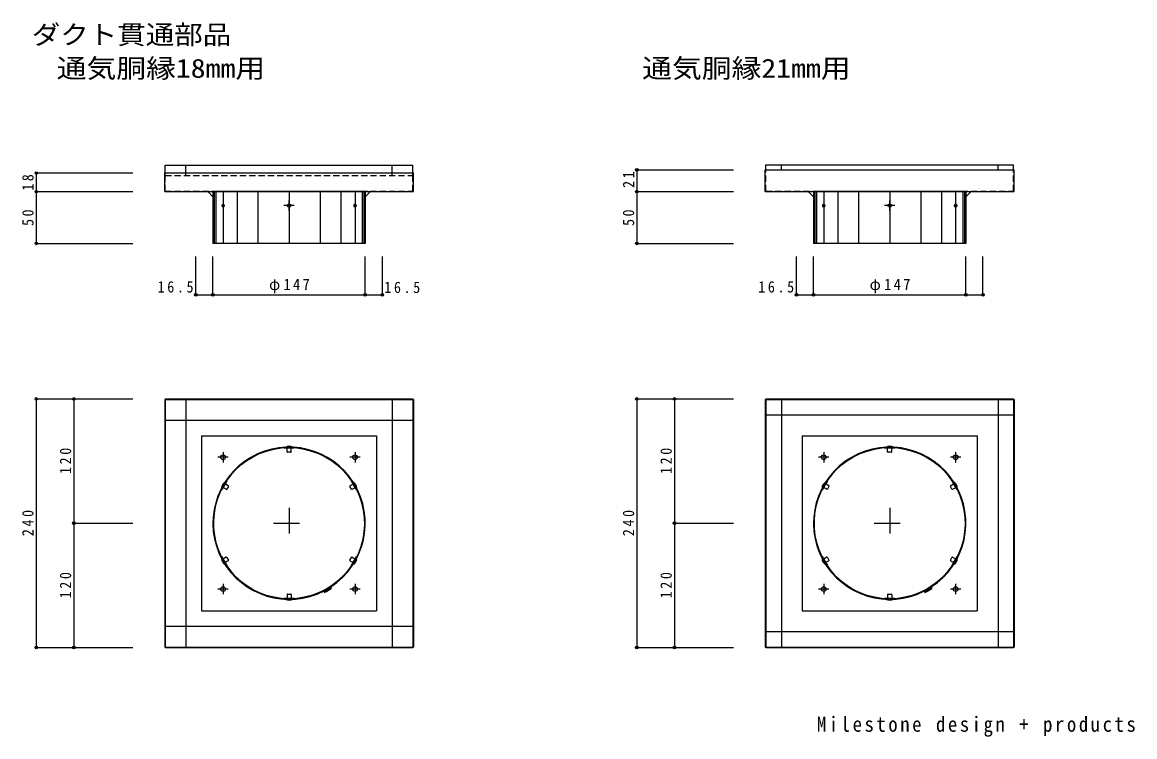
# Model space of a CAD drawing. Units: millimetres at full size, sheet at 1:5. Extents: x -382 to 692, y -360 to 330.
import ezdxf
from ezdxf.enums import TextEntityAlignment as Align

# ---------------------------------------------------------------- set-up
doc = ezdxf.new("R2010")
doc.units = ezdxf.units.MM
doc.header["$LTSCALE"] = 5
doc.header["$PDMODE"] = 32
doc.header["$PDSIZE"] = 2.5
doc.linetypes.add('CHAIN1', pattern=[8, 5, -1, 1, -1])
doc.linetypes.add('DASHED1', pattern=[1.8, 1.2, -0.6])
doc.layers.add('0-0', color=7, linetype='Continuous')
doc.styles.add('ＭＳ ゴシック', font='')
doc.styles.add('ＭＳ 明朝', font='')
doc.styles.get('ＭＳ ゴシック').set_extended_font_data('MS Gothic')
doc.styles.get('ＭＳ 明朝').set_extended_font_data('MS Mincho')

msp = doc.modelspace()

# ---------------------------------------------------------------- linework, layer by layer
at = {"layer": '0-0', "color": 4}
for p, q in [((-367.953, 184.587), (-367.953, 166.587)), ((-367.953, 184.587), (-274.775, 184.587)), ((-223.57, 182.087), (-223.57, 192.087)), ((-24.57, 182.087), (-24.57, 192.087)), ((-4.57, 182.087), (-4.57, 192.087)), ((211.522, 187.587), (211.522, 166.587)), ((211.522, 187.587), (304.7, 187.587)), ((335.905, 187.587), (335.905, 192.587)), ((350.905, 187.587), (350.905, 192.587)), ((559.905, 187.587), (559.905, 192.587)), ((574.905, 187.587), (574.905, 192.587)), ((-367.953, 166.587), (-274.775, 166.587)), ((-197.57, 161.587), (-202.57, 166.587)), ((-197.473, 166.587), (-197.473, 116.587)), ((-197.323, 166.587), (-197.323, 116.587)), ((-197.023, 166.587), (-197.023, 116.587)), ((-196.223, 166.587), (-196.223, 116.587)), ((-194.723, 166.587), (-194.723, 116.587)), ((-187.723, 166.587), (-187.723, 116.587)), ((-174.07, 166.587), (-174.07, 116.587)), ((-154.07, 166.587), (-154.07, 116.587)), ((-124.07, 166.587), (-124.07, 116.587)), ((-94.07, 166.587), (-94.07, 116.587)), ((-74.07, 166.587), (-74.07, 116.587)), ((-60.417, 166.587), (-60.417, 116.587)), ((-53.417, 166.587), (-53.417, 116.587)), ((-51.917, 166.587), (-51.917, 116.587)), ((-51.117, 166.587), (-51.117, 116.587)), ((-50.817, 166.587), (-50.817, 116.587)), ((-50.667, 166.587), (-50.667, 116.587)), ((-50.57, 161.587), (-45.57, 166.587)), ((211.522, 166.587), (304.7, 166.587)), ((381.905, 161.587), (376.905, 166.587)), ((382.002, 166.587), (382.002, 116.587)), ((382.152, 166.587), (382.152, 116.587)), ((382.452, 166.587), (382.452, 116.587)), ((383.252, 166.587), (383.252, 116.587)), ((384.752, 166.587), (384.752, 116.587)), ((391.752, 166.587), (391.752, 116.587)), ((405.405, 166.587), (405.405, 116.587)), ((425.405, 166.587), (425.405, 116.587)), ((455.405, 166.587), (455.405, 116.587)), ((485.405, 166.587), (485.405, 116.587)), ((505.405, 166.587), (505.405, 116.587)), ((519.057, 166.587), (519.057, 116.587)), ((526.057, 166.587), (526.057, 116.587)), ((527.557, 166.587), (527.557, 116.587)), ((528.357, 166.587), (528.357, 116.587)), ((528.657, 166.587), (528.657, 116.587)), ((528.807, 166.587), (528.807, 116.587)), ((528.905, 161.587), (533.905, 166.587)), ((-214.07, 66.993), (-214.07, 104.002)), ((-197.57, 66.993), (-197.57, 104.002)), ((-50.57, 66.993), (-50.57, 104.002)), ((-34.07, 66.993), (-34.07, 104.002)), ((365.405, 66.993), (365.405, 104.002)), ((381.905, 66.993), (381.905, 104.002)), ((528.905, 66.993), (528.905, 104.002)), ((545.405, 66.993), (545.405, 104.002)), ((-214.07, 66.993), (-197.57, 66.993)), ((-197.57, 66.993), (-50.57, 66.993)), ((-50.57, 66.993), (-34.07, 66.993)), ((365.405, 66.993), (381.905, 66.993)), ((381.905, 66.993), (528.905, 66.993)), ((528.905, 66.993), (545.405, 66.993)), ((-367.953, -33.541), (-367.953, -273.541)), ((-367.953, -33.541), (-274.775, -33.541)), ((-331.663, -33.541), (-331.663, -153.541)), ((-331.663, -33.541), (-274.775, -33.541)), ((-223.57, -33.541), (-223.57, -273.541)), ((-24.57, -33.541), (-24.57, -273.541)), ((211.522, -33.541), (211.522, -273.541)), ((211.522, -33.541), (304.7, -33.541)), ((247.811, -33.541), (247.811, -153.541)), ((247.811, -33.541), (304.7, -33.541)), ((350.905, -33.541), (350.905, -273.541)), ((559.905, -33.541), (559.905, -273.541)), ((335.405, -49.041), (575.405, -49.041)), ((-244.07, -54.041), (-4.07, -54.041)), ((-129.07, -81.214), (-129.07, -80.712)), ((-119.07, -81.214), (-119.07, -80.712)), ((450.405, -81.214), (450.405, -80.712)), ((460.405, -81.214), (460.405, -80.712)), ((-184.207, -113.047), (-184.641, -112.797)), ((-63.933, -113.047), (-63.499, -112.797)), ((395.267, -113.047), (394.833, -112.797)), ((515.542, -113.047), (515.976, -112.797)), ((-189.207, -121.707), (-189.641, -121.457)), ((-58.933, -121.707), (-58.499, -121.457)), ((390.267, -121.707), (389.833, -121.457)), ((520.542, -121.707), (520.976, -121.457)), ((-331.663, -153.541), (-274.775, -153.541)), ((-331.663, -153.541), (-331.663, -273.541)), ((247.811, -153.541), (304.7, -153.541)), ((247.811, -153.541), (247.811, -273.541)), ((-189.207, -185.375), (-189.641, -185.625)), ((-58.933, -185.375), (-58.499, -185.625)), ((390.267, -185.375), (389.833, -185.625)), ((520.542, -185.375), (520.976, -185.625)), ((-184.207, -194.035), (-184.641, -194.285)), ((-63.933, -194.035), (-63.499, -194.285)), ((395.267, -194.035), (394.833, -194.285)), ((515.542, -194.035), (515.976, -194.285)), ((-129.07, -225.868), (-129.07, -226.37)), ((-119.07, -225.868), (-119.07, -226.37)), ((450.405, -225.868), (450.405, -226.37)), ((460.405, -225.868), (460.405, -226.37)), ((-244.07, -253.041), (-4.07, -253.041)), ((335.405, -258.041), (575.405, -258.041)), ((-367.953, -273.541), (-274.775, -273.541)), ((-331.663, -273.541), (-274.775, -273.541)), ((211.522, -273.541), (304.7, -273.541)), ((247.811, -273.541), (304.7, -273.541))]:
    msp.add_line(p, q, dxfattribs=at)
at = {"layer": '0-0', "linetype": 'DASHED1'}
for p, q in [((-243.57, 167.087), (-243.57, 184.587)), ((335.905, 167.087), (335.905, 187.587)), ((574.905, 167.087), (574.905, 187.587)), ((335.905, 167.087), (574.905, 167.087))]:
    msp.add_line(p, q, dxfattribs=at)
at = {"layer": '0-0'}
for p, q in [((-4.07, 166.587), (-4.07, 184.587)), ((575.405, 166.587), (575.405, 187.587)), ((-244.07, 166.587), (-4.07, 166.587)), ((-50.57, 166.587), (-197.57, 166.587)), ((-197.57, 166.587), (-197.57, 116.587)), ((335.405, 166.587), (575.405, 166.587)), ((528.905, 166.587), (381.905, 166.587)), ((381.905, 166.587), (381.905, 116.587)), ((-244.07, -34.041), (-4.07, -34.041)), ((-4.07, -34.041), (-4.07, -273.041)), ((335.405, -34.041), (575.405, -34.041)), ((575.405, -34.041), (575.405, -273.041)), ((-208.57, -69.041), (-208.57, -238.041)), ((-208.57, -69.041), (-39.57, -69.041)), ((-39.57, -69.041), (-39.57, -238.041)), ((370.905, -69.041), (370.905, -238.041)), ((370.905, -69.041), (539.905, -69.041)), ((539.905, -69.041), (539.905, -238.041)), ((-120.87, -80.041), (-127.27, -80.041)), ((-126.07, -84.541), (-126.07, -81.541)), ((-125.67, -80.041), (-125.67, -81.059)), ((-122.57, -81.041), (-125.57, -81.041)), ((-122.57, -85.041), (-125.57, -85.041)), ((-122.47, -80.041), (-122.47, -81.059)), ((-122.07, -84.541), (-122.07, -81.541)), ((458.605, -80.041), (452.205, -80.041)), ((453.405, -84.541), (453.405, -81.541)), ((453.805, -80.041), (453.805, -81.059)), ((456.905, -81.041), (453.905, -81.041)), ((456.905, -85.041), (453.905, -85.041)), ((457.005, -80.041), (457.005, -81.059)), ((457.405, -84.541), (457.405, -81.541)), ((-186.123, -114.02), (-189.323, -119.562)), ((-186.107, -115.992), (-187.607, -118.59)), ((-186.923, -115.405), (-186.042, -115.914)), ((-182.826, -117.309), (-185.424, -115.809)), ((-182.643, -117.992), (-184.143, -120.59)), ((-63.997, -120.59), (-65.497, -117.992)), ((-65.314, -117.309), (-62.716, -115.809)), ((-61.217, -115.405), (-62.098, -115.914)), ((-60.533, -118.59), (-62.033, -115.992)), ((-58.817, -119.562), (-62.017, -114.02)), ((393.352, -114.02), (390.152, -119.562)), ((393.368, -115.992), (391.868, -118.59)), ((392.552, -115.405), (393.433, -115.914)), ((396.649, -117.309), (394.051, -115.809)), ((396.832, -117.992), (395.332, -120.59)), ((515.477, -120.59), (513.977, -117.992)), ((514.16, -117.309), (516.758, -115.809)), ((518.257, -115.405), (517.376, -115.914)), ((518.941, -118.59), (517.441, -115.992)), ((520.657, -119.562), (517.457, -114.02)), ((-188.523, -118.177), (-187.642, -118.685)), ((-184.826, -120.773), (-187.424, -119.273)), ((-63.314, -120.773), (-60.716, -119.273)), ((-59.617, -118.177), (-60.498, -118.685)), ((390.952, -118.177), (391.833, -118.685)), ((394.649, -120.773), (392.051, -119.273)), ((516.16, -120.773), (518.758, -119.273)), ((519.857, -118.177), (518.976, -118.685)), ((-189.323, -187.52), (-186.123, -193.062)), ((-188.523, -188.905), (-187.642, -188.397)), ((-187.607, -188.492), (-186.107, -191.09)), ((-184.826, -186.309), (-187.424, -187.809)), ((-186.923, -191.677), (-186.042, -191.168)), ((-182.826, -189.773), (-185.424, -191.273)), ((-184.143, -186.492), (-182.643, -189.09)), ((-65.497, -189.09), (-63.997, -186.492)), ((-65.314, -189.773), (-62.716, -191.273)), ((-63.314, -186.309), (-60.716, -187.809)), ((-61.217, -191.677), (-62.098, -191.168)), ((-62.033, -191.09), (-60.533, -188.492)), ((-62.017, -193.062), (-58.817, -187.52)), ((-59.617, -188.905), (-60.498, -188.397)), ((390.152, -187.52), (393.352, -193.062)), ((390.952, -188.905), (391.833, -188.397)), ((391.868, -188.492), (393.368, -191.09)), ((394.649, -186.309), (392.051, -187.809)), ((392.552, -191.677), (393.433, -191.168)), ((396.649, -189.773), (394.051, -191.273)), ((395.332, -186.492), (396.832, -189.09)), ((513.977, -189.09), (515.477, -186.492)), ((514.16, -189.773), (516.758, -191.273)), ((516.16, -186.309), (518.758, -187.809)), ((518.257, -191.677), (517.376, -191.168)), ((517.441, -191.09), (518.941, -188.492)), ((517.457, -193.062), (520.657, -187.52)), ((519.857, -188.905), (518.976, -188.397)), ((-126.07, -222.541), (-126.07, -225.541)), ((-125.57, -222.041), (-122.57, -222.041)), ((-122.07, -222.541), (-122.07, -225.541)), ((-90.576, -219.555), (-90.325, -219.989)), ((-90.143, -219.305), (-89.892, -219.739)), ((-84.753, -215.641), (-84.502, -216.074)), ((-84.32, -215.391), (-83.83, -216.239)), ((-83.91, -215.1), (-83.397, -215.989)), ((453.405, -222.541), (453.405, -225.541)), ((453.905, -222.041), (456.905, -222.041)), ((457.405, -222.541), (457.405, -225.541)), ((488.899, -219.555), (489.149, -219.989)), ((489.332, -219.305), (489.582, -219.739)), ((494.722, -215.641), (494.972, -216.074)), ((495.155, -215.391), (495.644, -216.239)), ((495.564, -215.1), (496.078, -215.989)), ((-127.27, -227.041), (-120.87, -227.041)), ((-125.67, -227.041), (-125.67, -226.023)), ((-125.57, -226.041), (-122.57, -226.041)), ((-122.47, -227.041), (-122.47, -226.023)), ((452.205, -227.041), (458.605, -227.041)), ((453.805, -227.041), (453.805, -226.023)), ((453.905, -226.041), (456.905, -226.041)), ((457.005, -227.041), (457.005, -226.023)), ((-208.57, -238.041), (-39.57, -238.041)), ((370.905, -238.041), (539.905, -238.041))]:
    msp.add_line(p, q, dxfattribs=at)
at = {"layer": '0-0', "color": 4, "linetype": 'DASHED1'}
msp.add_line((-243.57, 182.087), (-4.57, 182.087), dxfattribs=at)
at = {"layer": '0-0', "color": 4, "linetype": 'CHAIN1'}
for p, q in [((-119.07, 153.087), (-129.07, 153.087)), ((-124.07, 148.087), (-124.07, 158.087)), ((460.405, 153.087), (450.405, 153.087)), ((455.405, 148.087), (455.405, 158.087)), ((-187.71, -84.901), (-187.71, -94.901)), ((-60.43, -84.901), (-60.43, -94.901)), ((391.765, -84.901), (391.765, -94.901)), ((519.044, -84.901), (519.044, -94.901)), ((-182.71, -89.901), (-192.71, -89.901)), ((-55.43, -89.901), (-65.43, -89.901)), ((396.765, -89.901), (386.765, -89.901)), ((524.044, -89.901), (514.044, -89.901)), ((-124.07, -138.541), (-124.07, -168.541)), ((455.405, -138.541), (455.405, -168.541)), ((-139.07, -153.541), (-109.07, -153.541)), ((440.405, -153.541), (470.405, -153.541)), ((-187.71, -212.181), (-187.71, -222.181)), ((-60.43, -212.181), (-60.43, -222.181)), ((391.765, -212.181), (391.765, -222.181)), ((519.044, -212.181), (519.044, -222.181)), ((-182.71, -217.181), (-192.71, -217.181)), ((-55.43, -217.181), (-65.43, -217.181)), ((396.765, -217.181), (386.765, -217.181)), ((524.044, -217.181), (514.044, -217.181))]:
    msp.add_line(p, q, dxfattribs=at)
at = {"layer": '0-0'}
for points in [[(-244.07, 166.587), (-244.07, 184.587), (-4.07, 184.587)], [(335.405, 166.587), (335.405, 187.587), (575.405, 187.587)], [(-50.57, 166.587), (-50.57, 116.587), (-197.57, 116.587)], [(528.905, 166.587), (528.905, 116.587), (381.905, 116.587)], [(-244.07, -34.041), (-244.07, -273.041), (-4.07, -273.041)], [(-243.57, -33.541), (-4.57, -33.541), (-4.57, -273.541)], [(-243.57, -33.541), (-243.57, -273.541), (-4.57, -273.541)], [(335.405, -34.041), (335.405, -273.041), (575.405, -273.041)], [(335.905, -33.541), (574.905, -33.541), (574.905, -273.541)], [(335.905, -33.541), (335.905, -273.541), (574.905, -273.541)]]:
    msp.add_lwpolyline(points, dxfattribs=at)
at = {"layer": '0-0', "color": 4}
for points in [[(-243.57, 182.087), (-243.57, 192.087), (-223.57, 192.087), (-4.57, 192.087)], [(335.905, 192.587), (355.905, 192.587), (574.905, 192.587)], [(-367.953, 166.587), (-367.953, 116.587), (-274.775, 116.587)], [(211.522, 166.587), (211.522, 116.587), (304.7, 116.587)]]:
    msp.add_lwpolyline(points, dxfattribs=at)
at = {"layer": '0-0', "linetype": 'DASHED1'}
msp.add_lwpolyline([(-243.57, 167.087), (-4.57, 167.087), (-4.57, 184.587)], dxfattribs=at)
at = {"layer": '0-0'}
for centre, radius in [((-124.07, 153.087), 1.65), ((455.405, 153.087), 1.65), ((-124.07, -153.541), 73), ((455.405, -153.541), 73), ((-187.71, -89.901), 2.25), ((-60.43, -89.901), 2.25), ((391.765, -89.901), 2.25), ((519.044, -89.901), 2.25), ((-187.71, -217.181), 2.25), ((-60.43, -217.181), 2.25), ((391.765, -217.181), 2.25), ((519.044, -217.181), 2.25)]:
    msp.add_circle(centre, radius, dxfattribs=at)
for centre, radius, start, end in [((-124.07, -153.541), 73.5, 303.11968, 297.28905), ((-124.07, -153.541), 73, 303.11968, 301.65388), ((-124.07, -86.041), 6.8, 61.92751, 118.07248), ((-125.57, -81.541), 0.5, 90, 180), ((-125.57, -84.541), 0.5, 180, 270), ((-122.57, -81.541), 0.5, 0, 90), ((-122.57, -84.541), 0.5, 270, 0), ((455.405, -153.541), 73.5, 303.11968, 297.28905), ((455.405, -153.541), 73, 303.11968, 301.65388), ((455.405, -86.041), 6.8, 61.92751, 118.07248), ((453.905, -81.541), 0.5, 90, 180), ((453.905, -84.541), 0.5, 180, 270), ((456.905, -81.541), 0.5, 0, 90), ((456.905, -84.541), 0.5, 270, 0), ((-182.527, -119.791), 6.8, 121.92751, 178.07248), ((-185.674, -116.242), 0.5, 60, 150), ((-183.076, -117.742), 0.5, 330, 60), ((-65.064, -117.742), 0.5, 120, 210), ((-62.466, -116.242), 0.5, 30, 120), ((-65.613, -119.791), 6.8, 1.92751, 58.07248), ((396.948, -119.791), 6.8, 121.92751, 178.07248), ((393.801, -116.242), 0.5, 60, 150), ((396.399, -117.742), 0.5, 330, 60), ((514.41, -117.742), 0.5, 120, 210), ((517.008, -116.242), 0.5, 30, 120), ((513.861, -119.791), 6.8, 1.92751, 58.07248), ((-187.174, -118.84), 0.5, 150, 240), ((-184.576, -120.34), 0.5, 240, 330), ((-63.564, -120.34), 0.5, 210, 300), ((-60.966, -118.84), 0.5, 300, 30), ((392.301, -118.84), 0.5, 150, 240), ((394.899, -120.34), 0.5, 240, 330), ((515.91, -120.34), 0.5, 210, 300), ((518.508, -118.84), 0.5, 300, 30), ((-182.527, -187.291), 6.8, 181.92751, 238.07248), ((-187.174, -188.242), 0.5, 120, 210), ((-185.674, -190.84), 0.5, 210, 300), ((-184.576, -186.742), 0.5, 30, 120), ((-183.076, -189.34), 0.5, 300, 30), ((-65.064, -189.34), 0.5, 150, 240), ((-63.564, -186.742), 0.5, 60, 150), ((-62.466, -190.84), 0.5, 240, 330), ((-65.613, -187.291), 6.8, 301.92751, 358.07248), ((-60.966, -188.242), 0.5, 330, 60), ((396.948, -187.291), 6.8, 181.92751, 238.07248), ((392.301, -188.242), 0.5, 120, 210), ((393.801, -190.84), 0.5, 210, 300), ((394.899, -186.742), 0.5, 30, 120), ((396.399, -189.34), 0.5, 300, 30), ((514.41, -189.34), 0.5, 150, 240), ((515.91, -186.742), 0.5, 60, 150), ((517.008, -190.84), 0.5, 240, 330), ((513.861, -187.291), 6.8, 301.92751, 358.07248), ((518.508, -188.242), 0.5, 330, 60), ((-125.57, -222.541), 0.5, 90, 180), ((-122.57, -222.541), 0.5, 0, 90), ((-90.143, -219.305), 0.5, 117.28905, 210), ((-124.07, -153.541), 73.5, 297.28905, 302.33925), ((-89.892, -219.739), 0.5, 210, 297.30726), ((-124.07, -153.541), 74, 297.28905, 302.32344), ((-124.07, -153.541), 74.5, 297.30726, 302.69274), ((-124.07, -153.541), 75, 297.30726, 302.69274), ((-124.07, -153.541), 73, 301.65388, 302.33925), ((-84.753, -215.641), 0.5, 30, 122.33925), ((-83.91, -215.1), 0.5, 123.11968, 210), ((-84.502, -216.074), 0.5, 302.32344, 30), ((-83.83, -216.239), 0.5, 302.69274, 30), ((453.905, -222.541), 0.5, 90, 180), ((456.905, -222.541), 0.5, 0, 90), ((489.332, -219.305), 0.5, 117.28905, 210), ((455.405, -153.541), 73.5, 297.28905, 302.33925), ((489.582, -219.739), 0.5, 210, 297.30726), ((455.405, -153.541), 74, 297.28905, 302.32344), ((455.405, -153.541), 74.5, 297.30726, 302.69274), ((455.405, -153.541), 75, 297.30726, 302.69274), ((455.405, -153.541), 73, 301.65388, 302.33925), ((494.722, -215.641), 0.5, 30, 122.33925), ((495.564, -215.1), 0.5, 123.11968, 210), ((494.972, -216.074), 0.5, 302.32344, 30), ((495.644, -216.239), 0.5, 302.69274, 30), ((-124.07, -221.041), 6.8, 241.92751, 298.07248), ((-125.57, -225.541), 0.5, 180, 270), ((-122.57, -225.541), 0.5, 270, 0), ((455.405, -221.041), 6.8, 241.92751, 298.07248), ((453.905, -225.541), 0.5, 180, 270), ((456.905, -225.541), 0.5, 270, 0)]:
    msp.add_arc(centre, radius, start, end, dxfattribs=at)
at = {"layer": '0-0', "color": 4}
for centre, start, end in [((-124.07, -153.541), 86.04543, 93.95457), ((455.405, -153.541), 86.04543, 93.95457), ((-124.07, -153.541), 146.04543, 153.95457), ((-124.07, -153.541), 26.04543, 33.95457), ((455.405, -153.541), 146.04543, 153.95457), ((455.405, -153.541), 26.04543, 33.95457), ((-124.07, -153.541), 206.04543, 213.95457), ((-124.07, -153.541), 326.04543, 333.95457), ((455.405, -153.541), 206.04543, 213.95457), ((455.405, -153.541), 326.04543, 333.95457), ((-124.07, -153.541), 266.04543, 273.95457), ((455.405, -153.541), 266.04543, 273.95457)]:
    msp.add_arc(centre, 72.5, start, end, dxfattribs=at)
at = {"layer": '0-0'}
for centre in [(-187.723, 153.087), (-60.417, 153.087), (391.752, 153.087), (519.057, 153.087)]:
    msp.add_ellipse(centre, major_axis=(0, 1.65), ratio=0.6, dxfattribs=at)
at = {"layer": '0-0', "color": 5}
for p in [(-367.953, 184.587), (211.522, 187.587), (-367.953, 166.587), (211.522, 166.587), (-367.953, 116.587), (211.522, 116.587), (-214.07, 66.993), (-197.57, 66.993), (-50.57, 66.993), (-34.07, 66.993), (365.405, 66.993), (381.905, 66.993), (528.905, 66.993), (545.405, 66.993), (-367.953, -33.541), (-331.663, -33.541), (211.522, -33.541), (247.811, -33.541), (-331.663, -153.541), (247.811, -153.541), (-367.953, -273.541), (-331.663, -273.541), (211.522, -273.541), (247.811, -273.541)]:
    msp.add_point(p, dxfattribs=at)

# ---------------------------------------------------------------- texts
at = {"layer": '0-0', "style": 'ＭＳ ゴシック'}
for s, width, p in [('ダクト貫通部品', 1.1, (-372.375, 303.44)), ('通気胴縁18mm用', 1.15, (-348.298, 270.989)), ('通気胴縁21mm用', 1.15, (216.573, 270.989))]:
    msp.add_text(s, height=18.33, dxfattribs=dict(at, width=width)).set_placement(p, align=Align.BOTTOM_LEFT)
at = {"layer": '0-0', "char_height": 11, "attachment_point": 7, "rotation": 90, "style": 'ＭＳ ゴシック'}
for s, insert in [('\\T1.36;\\W0.9;18', (-370.453, 167.462)), ('\\T1.36;\\W0.9;21', (208.915, 170.191)), ('\\T1.36;\\W0.9;50', (-370.453, 133.462)), ('\\T1.36;\\W0.9;50', (209.022, 133.462)), ('\\T1.38;\\W0.9;120', (-334.163, -106.041)), ('\\T1.38;\\W0.9;120', (245.311, -106.041)), ('\\T1.38;\\W0.9;240', (-370.453, -166.041)), ('\\T1.38;\\W0.9;240', (209.022, -166.041)), ('\\T1.38;\\W0.9;120', (-334.163, -226.041)), ('\\T1.38;\\W0.9;120', (245.311, -226.041))]:
    msp.add_mtext(s, dxfattribs=dict(at, insert=insert))
at = {"layer": '0-0', "attachment_point": 7}
for s, insert, char_height, style in [('\\T1.38;\\W0.9;16.5', (-250.888, 69.006), 11, 'ＭＳ ゴシック'), ('\\T1.29;\\W0.95;φ147', (-143.397, 68.539), 11, 'ＭＳ ゴシック'), ('\\T1.38;\\W0.9;16.5', (-32.168, 68.539), 11, 'ＭＳ ゴシック'), ('\\T1.38;\\W0.9;16.5', (328.587, 69.006), 11, 'ＭＳ ゴシック'), ('\\T1.29;\\W0.95;φ147', (436.078, 68.539), 11, 'ＭＳ ゴシック'), ('\\T1.28;\\W0.9;Milestone\\~design\\~+\\~products', (385.168, -359.685), 14.66, 'ＭＳ 明朝')]:
    msp.add_mtext(s, dxfattribs=dict(at, insert=insert, char_height=char_height, style=style))

doc.saveas('drawing.dxf')
